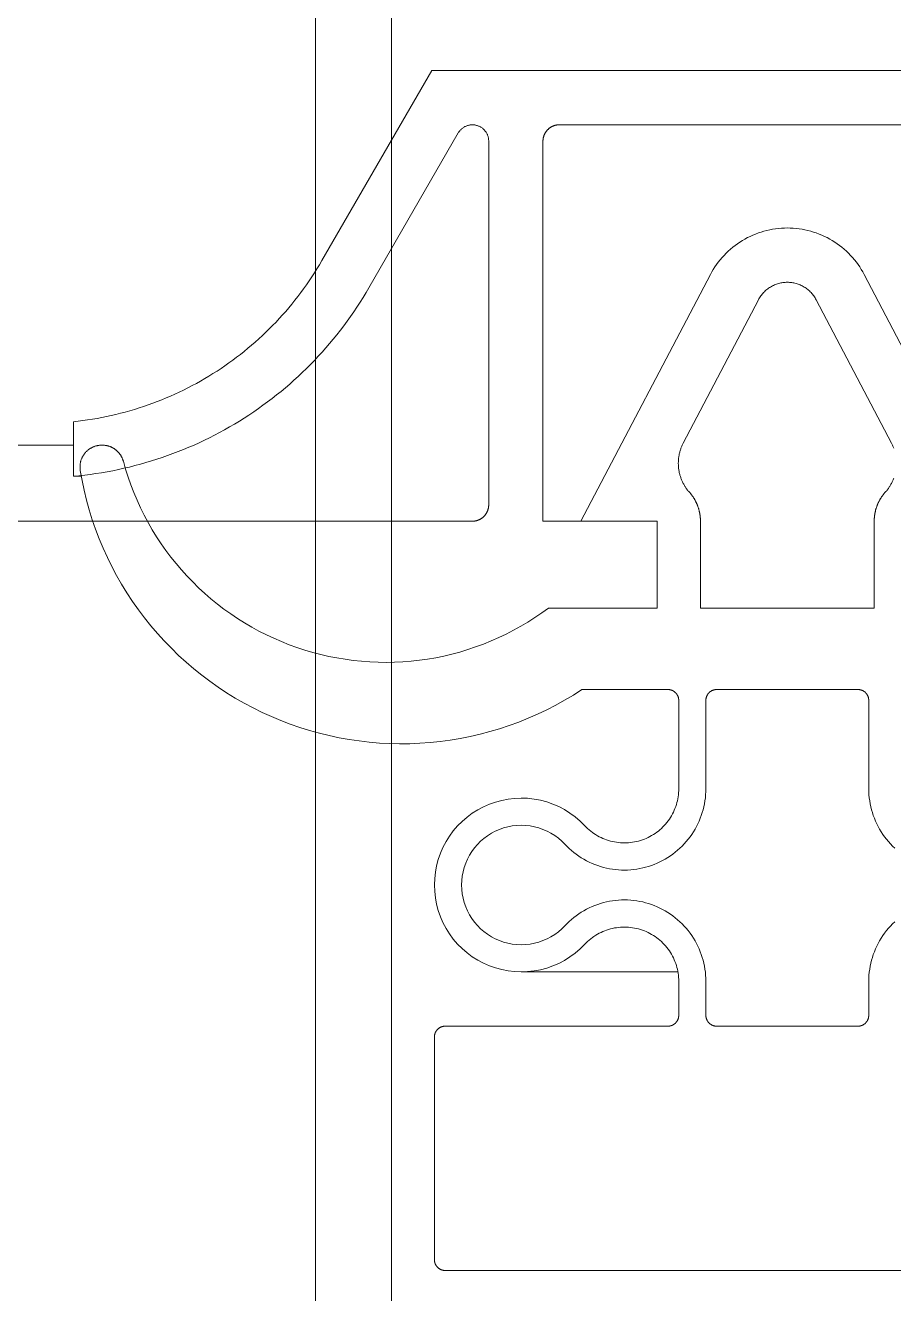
# Model space of a CAD drawing. Header units: millimetres. Extents: x -159872 to 386485, y -250577 to 158966.
# Drawn here: x 369006.88 to 369022.87, y 14293.99 to 14317.34 of the extents above; entities that cross this region are included whole.
import ezdxf

# ---------------------------------------------------------------- set-up
doc = ezdxf.new("R2010")
doc.units = ezdxf.units.MM
doc.layers.get('0').update_dxf_attribs({"lineweight": 25})
doc.layers.add('LDS-equipment-kitchen equipment', color=3, linetype='Continuous', lineweight=13)

# ---------------------------------------------------------------- blocks, each defined once
blk = doc.blocks.new('A$C73be1ed8')
at = {"transparency": 33554687}
for points in [[(629.9, 629.65, 0), (629.9, 659.088, 0)], [(628.5, 622.5, 0), (628.5, 658.6, 0)], [(630.332, 629.65, 0), (629.327, 629.65, 0)], [(629.327, 629.65, 0), (629.327, 629.503, 0)], [(629.9, 629.115, 0), (629.9, 629.127, 0)], [(628.5, 622.3, 0), (628.5, 628.05, 0)], [(672.8, 625.188, 0), (13.624, 625.188, 0)], [(636.8, 623.05, 0), (633.3, 625.072, 0)], [(632.8, 624.206, 0), (635.65, 622.56, 0)], [(14.112, 623.788, 0), (672.312, 623.788, 0)], [(619, 623, 0), (614.9, 623, 0)], [(636.8, 610.15, 0), (636.8, 623.05, 0)], [(614.7, 622.8, 0), (614.7, 610.2, 0)], [(619.2, 618.7, 0), (619.2, 622.8, 0)], [(635.5, 622, 0), (628.8, 622, 0)], [(620.2, 621.4, 0), (620.2, 618.515, 0)], [(626.9, 618.9, 0), (626.9, 620.9, 0)], [(628.5, 621, 0), (635.5, 621, 0)], [(628.5, 619.1, 0), (628.5, 621, 0)], [(635.8, 620.7, 0), (635.8, 612.5, 0)], [(625.4, 620.283, 0), (625.4, 618.7, 0)], [(633.043, 617.917, 0), (628.5, 620.3, 0)], [(628.5, 620.3, 0), (628.5, 618.9, 0)], [(628.5, 618.9, 0), (626.9, 618.9, 0)], [(620.025, 618.5, 0), (619.4, 618.5, 0)], [(625.2, 618.5, 0), (623.575, 618.5, 0)], [(632.579, 617.031, 0), (629.939, 618.416, 0)], [(628.5, 618.1, 0), (626.9, 618.1, 0)], [(626.9, 618.1, 0), (626.9, 614.9, 0)], [(620.025, 618, 0), (619.4, 618, 0)], [(625.2, 618, 0), (623.575, 618, 0)], [(619.2, 617.8, 0), (619.2, 615.2, 0)], [(625.4, 615.2, 0), (625.4, 617.8, 0)], [(629.939, 614.584, 0), (632.579, 615.969, 0)], [(628.5, 612.7, 0), (633.043, 615.083, 0)], [(619.4, 615, 0), (620.025, 615, 0)], [(623.575, 615, 0), (625.2, 615, 0)], [(626.9, 614.9, 0), (628.5, 614.9, 0)]]:
    blk.add_polyline3d(points, dxfattribs=at)
for points in [[(625.4, 620.283, 0), (625.299, 620.441, 0), (625.203, 620.601, 0), (625.112, 620.765, 0), (625.026, 620.931, 0), (624.946, 621.1, 0), (624.87, 621.271, 0), (624.801, 621.444, 0), (624.736, 621.62, 0), (624.677, 621.798, 0), (624.624, 621.977, 0), (624.576, 622.158, 0), (624.534, 622.34, 0), (624.497, 622.523, 0), (624.467, 622.708, 0), (624.442, 622.893, 0), (624.423, 623.079, 0), (624.409, 623.266, 0), (624.402, 623.453, 0), (624.4, 623.64, 0), (624.404, 623.827, 0), (624.414, 624.013, 0), (624.43, 624.2, 0), (624.452, 624.385, 0), (624.479, 624.571, 0), (624.512, 624.755, 0), (624.551, 624.938, 0), (624.596, 625.119, 0), (624.646, 625.299, 0), (624.701, 625.478, 0), (624.763, 625.655, 0), (624.83, 625.829, 0), (624.902, 626.002, 0), (624.979, 626.172, 0), (625.062, 626.34, 0), (625.15, 626.505, 0), (625.243, 626.667, 0), (625.341, 626.826, 0), (625.444, 626.982, 0), (625.552, 627.135, 0), (625.665, 627.285, 0), (625.782, 627.43, 0), (625.903, 627.572, 0), (626.029, 627.711, 0), (626.16, 627.845, 0), (626.294, 627.975, 0), (626.432, 628.101, 0), (626.575, 628.222, 0), (626.72, 628.339, 0), (626.87, 628.452, 0), (627.023, 628.559, 0), (627.179, 628.662, 0), (627.338, 628.76, 0), (627.501, 628.853, 0), (627.666, 628.941, 0), (627.834, 629.023, 0), (628.004, 629.101, 0), (628.177, 629.173, 0), (628.351, 629.239, 0), (628.528, 629.301, 0), (628.707, 629.356, 0), (628.887, 629.406, 0), (629.069, 629.45, 0), (629.252, 629.489, 0), (629.436, 629.522, 0)], [(632.8, 624.206, 0), (632.709, 624.259, 0), (632.62, 624.313, 0), (632.531, 624.369, 0), (632.443, 624.426, 0), (632.356, 624.485, 0), (632.27, 624.544, 0), (632.184, 624.605, 0), (632.1, 624.668, 0), (632.016, 624.731, 0), (631.934, 624.796, 0), (631.853, 624.862, 0), (631.772, 624.929, 0), (631.693, 624.998, 0), (631.614, 625.067, 0), (631.537, 625.138, 0), (631.461, 625.21, 0), (631.385, 625.283, 0), (631.311, 625.357, 0), (631.238, 625.433, 0), (631.166, 625.509, 0), (631.096, 625.586, 0), (631.026, 625.665, 0), (630.958, 625.744, 0), (630.891, 625.825, 0), (630.825, 625.907, 0), (630.76, 625.989, 0), (630.696, 626.072, 0), (630.634, 626.157, 0), (630.573, 626.242, 0), (630.514, 626.328, 0), (630.455, 626.416, 0), (630.398, 626.504, 0), (630.342, 626.592, 0), (630.288, 626.682, 0), (630.235, 626.773, 0), (630.183, 626.864, 0), (630.133, 626.956, 0), (630.084, 627.049, 0), (630.037, 627.142, 0), (629.99, 627.236, 0), (629.946, 627.331, 0), (629.902, 627.427, 0), (629.861, 627.523, 0), (629.82, 627.62, 0), (629.781, 627.717, 0), (629.744, 627.815, 0), (629.708, 627.913, 0), (629.673, 628.012, 0), (629.64, 628.112, 0), (629.609, 628.212, 0), (629.579, 628.312, 0), (629.55, 628.413, 0), (629.523, 628.515, 0), (629.498, 628.616, 0), (629.474, 628.718, 0), (629.451, 628.821, 0), (629.43, 628.924, 0), (629.411, 629.027, 0), (629.393, 629.13, 0), (629.377, 629.234, 0), (629.362, 629.337, 0), (629.349, 629.441, 0), (629.337, 629.546, 0), (629.327, 629.65, 0)], [(629.436, 629.522, 0), (629.446, 629.524, 0), (629.457, 629.525, 0), (629.468, 629.526, 0), (629.479, 629.527, 0), (629.49, 629.527, 0), (629.5, 629.527, 0), (629.511, 629.527, 0), (629.522, 629.527, 0), (629.533, 629.526, 0), (629.544, 629.525, 0), (629.554, 629.523, 0), (629.565, 629.522, 0), (629.576, 629.52, 0), (629.586, 629.518, 0), (629.597, 629.515, 0), (629.607, 629.513, 0), (629.618, 629.509, 0), (629.628, 629.506, 0), (629.638, 629.503, 0), (629.648, 629.499, 0), (629.658, 629.495, 0), (629.668, 629.49, 0), (629.678, 629.485, 0), (629.688, 629.48, 0), (629.697, 629.475, 0), (629.706, 629.47, 0), (629.716, 629.464, 0), (629.725, 629.458, 0), (629.734, 629.452, 0), (629.742, 629.446, 0), (629.751, 629.439, 0), (629.759, 629.432, 0), (629.767, 629.425, 0), (629.775, 629.417, 0), (629.783, 629.41, 0), (629.791, 629.402, 0), (629.798, 629.394, 0), (629.805, 629.386, 0), (629.812, 629.378, 0), (629.819, 629.369, 0), (629.825, 629.36, 0), (629.831, 629.352, 0), (629.837, 629.343, 0), (629.843, 629.333, 0), (629.848, 629.324, 0), (629.853, 629.314, 0), (629.858, 629.305, 0), (629.863, 629.295, 0), (629.867, 629.285, 0), (629.872, 629.275, 0), (629.875, 629.265, 0), (629.879, 629.255, 0), (629.882, 629.245, 0), (629.885, 629.234, 0), (629.888, 629.224, 0), (629.891, 629.213, 0), (629.893, 629.203, 0), (629.895, 629.192, 0), (629.896, 629.181, 0), (629.898, 629.17, 0), (629.899, 629.16, 0), (629.899, 629.149, 0), (629.9, 629.138, 0), (629.9, 629.127, 0)], [(633.3, 625.072, 0), (633.223, 625.117, 0), (633.148, 625.163, 0), (633.073, 625.21, 0), (632.998, 625.258, 0), (632.925, 625.307, 0), (632.852, 625.357, 0), (632.78, 625.409, 0), (632.709, 625.461, 0), (632.638, 625.515, 0), (632.569, 625.569, 0), (632.5, 625.625, 0), (632.432, 625.681, 0), (632.364, 625.739, 0), (632.298, 625.797, 0), (632.233, 625.857, 0), (632.168, 625.917, 0), (632.104, 625.979, 0), (632.041, 626.041, 0), (631.98, 626.104, 0), (631.919, 626.169, 0), (631.859, 626.234, 0), (631.8, 626.3, 0), (631.742, 626.366, 0), (631.684, 626.434, 0), (631.628, 626.503, 0), (631.573, 626.572, 0), (631.519, 626.642, 0), (631.466, 626.713, 0), (631.415, 626.785, 0), (631.364, 626.857, 0), (631.314, 626.93, 0), (631.265, 627.004, 0), (631.218, 627.079, 0), (631.171, 627.154, 0), (631.126, 627.23, 0), (631.082, 627.307, 0), (631.038, 627.384, 0), (630.997, 627.462, 0), (630.956, 627.54, 0), (630.916, 627.619, 0), (630.878, 627.699, 0), (630.84, 627.779, 0), (630.804, 627.86, 0), (630.769, 627.942, 0), (630.736, 628.023, 0), (630.703, 628.106, 0), (630.672, 628.188, 0), (630.642, 628.272, 0), (630.613, 628.355, 0), (630.585, 628.439, 0), (630.559, 628.524, 0), (630.534, 628.609, 0), (630.51, 628.694, 0), (630.487, 628.78, 0), (630.466, 628.865, 0), (630.446, 628.952, 0), (630.427, 629.038, 0), (630.41, 629.125, 0), (630.394, 629.212, 0), (630.379, 629.299, 0), (630.365, 629.387, 0), (630.353, 629.474, 0), (630.342, 629.562, 0), (630.332, 629.65, 0)], [(629.9, 629.115, 0), (629.9, 629.107, 0), (629.9, 629.099, 0), (629.899, 629.091, 0), (629.899, 629.083, 0), (629.898, 629.075, 0), (629.897, 629.066, 0), (629.896, 629.058, 0), (629.895, 629.05, 0), (629.893, 629.042, 0), (629.892, 629.034, 0), (629.89, 629.026, 0), (629.888, 629.018, 0), (629.886, 629.01, 0), (629.884, 629.002, 0), (629.881, 628.995, 0), (629.879, 628.987, 0), (629.876, 628.979, 0), (629.873, 628.971, 0), (629.87, 628.964, 0), (629.867, 628.956, 0), (629.864, 628.949, 0), (629.86, 628.941, 0), (629.857, 628.934, 0), (629.853, 628.927, 0), (629.849, 628.92, 0), (629.845, 628.913, 0), (629.841, 628.906, 0), (629.836, 628.899, 0), (629.832, 628.892, 0), (629.827, 628.885, 0), (629.822, 628.878, 0), (629.817, 628.872, 0), (629.812, 628.865, 0), (629.807, 628.859, 0), (629.802, 628.853, 0), (629.796, 628.847, 0), (629.791, 628.841, 0), (629.785, 628.835, 0), (629.779, 628.829, 0), (629.774, 628.823, 0), (629.767, 628.818, 0), (629.761, 628.813, 0), (629.755, 628.807, 0), (629.749, 628.802, 0), (629.742, 628.797, 0), (629.736, 628.792, 0), (629.729, 628.787, 0), (629.722, 628.783, 0), (629.715, 628.778, 0), (629.709, 628.774, 0), (629.702, 628.77, 0), (629.694, 628.766, 0), (629.687, 628.762, 0), (629.68, 628.758, 0), (629.673, 628.755, 0), (629.665, 628.751, 0), (629.658, 628.748, 0), (629.65, 628.745, 0), (629.643, 628.742, 0), (629.635, 628.739, 0), (629.627, 628.736, 0), (629.619, 628.734, 0), (629.612, 628.731, 0), (629.604, 628.729, 0)], [(626.9, 620.9, 0), (626.81, 621.023, 0), (626.725, 621.149, 0), (626.643, 621.278, 0), (626.565, 621.409, 0), (626.491, 621.542, 0), (626.421, 621.678, 0), (626.355, 621.816, 0), (626.294, 621.955, 0), (626.237, 622.097, 0), (626.184, 622.24, 0), (626.135, 622.384, 0), (626.091, 622.53, 0), (626.052, 622.678, 0), (626.017, 622.826, 0), (625.986, 622.975, 0), (625.96, 623.126, 0), (625.939, 623.277, 0), (625.922, 623.428, 0), (625.91, 623.58, 0), (625.903, 623.733, 0), (625.9, 623.885, 0), (625.902, 624.038, 0), (625.908, 624.19, 0), (625.92, 624.342, 0), (625.935, 624.494, 0), (625.956, 624.645, 0), (625.981, 624.795, 0), (626.01, 624.945, 0), (626.045, 625.093, 0), (626.083, 625.241, 0), (626.126, 625.387, 0), (626.174, 625.532, 0), (626.226, 625.675, 0), (626.282, 625.817, 0), (626.343, 625.957, 0), (626.408, 626.095, 0), (626.477, 626.231, 0), (626.55, 626.365, 0), (626.627, 626.496, 0), (626.708, 626.626, 0), (626.793, 626.752, 0), (626.882, 626.876, 0), (626.975, 626.997, 0), (627.071, 627.115, 0), (627.171, 627.231, 0), (627.274, 627.343, 0), (627.381, 627.452, 0), (627.491, 627.558, 0), (627.604, 627.66, 0), (627.72, 627.759, 0), (627.839, 627.854, 0), (627.961, 627.945, 0), (628.086, 628.033, 0), (628.213, 628.117, 0), (628.343, 628.197, 0), (628.475, 628.273, 0), (628.61, 628.345, 0), (628.747, 628.412, 0), (628.885, 628.476, 0), (629.026, 628.535, 0), (629.168, 628.59, 0), (629.312, 628.641, 0), (629.457, 628.687, 0), (629.604, 628.729, 0)], [(614.7, 622.8, 0), (614.7, 622.805, 0), (614.7, 622.81, 0), (614.701, 622.815, 0), (614.701, 622.82, 0), (614.702, 622.824, 0), (614.702, 622.829, 0), (614.703, 622.834, 0), (614.704, 622.839, 0), (614.705, 622.844, 0), (614.706, 622.849, 0), (614.707, 622.853, 0), (614.709, 622.858, 0), (614.71, 622.863, 0), (614.712, 622.867, 0), (614.713, 622.872, 0), (614.715, 622.877, 0), (614.717, 622.881, 0), (614.719, 622.886, 0), (614.721, 622.89, 0), (614.724, 622.894, 0), (614.726, 622.899, 0), (614.728, 622.903, 0), (614.731, 622.907, 0), (614.734, 622.911, 0), (614.736, 622.915, 0), (614.739, 622.919, 0), (614.742, 622.923, 0), (614.745, 622.927, 0), (614.749, 622.931, 0), (614.752, 622.934, 0), (614.755, 622.938, 0), (614.759, 622.941, 0), (614.762, 622.945, 0), (614.766, 622.948, 0), (614.769, 622.951, 0), (614.773, 622.955, 0), (614.777, 622.958, 0), (614.781, 622.961, 0), (614.785, 622.964, 0), (614.789, 622.966, 0), (614.793, 622.969, 0), (614.797, 622.972, 0), (614.801, 622.974, 0), (614.806, 622.976, 0), (614.81, 622.979, 0), (614.814, 622.981, 0), (614.819, 622.983, 0), (614.823, 622.985, 0), (614.828, 622.987, 0), (614.833, 622.988, 0), (614.837, 622.99, 0), (614.842, 622.991, 0), (614.847, 622.993, 0), (614.851, 622.994, 0), (614.856, 622.995, 0), (614.861, 622.996, 0), (614.866, 622.997, 0), (614.871, 622.998, 0), (614.876, 622.998, 0), (614.88, 622.999, 0), (614.885, 622.999, 0), (614.89, 623, 0), (614.895, 623, 0), (614.9, 623, 0)], [(619, 623, 0), (619.005, 623, 0), (619.01, 623, 0), (619.015, 622.999, 0), (619.02, 622.999, 0), (619.024, 622.998, 0), (619.029, 622.998, 0), (619.034, 622.997, 0), (619.039, 622.996, 0), (619.044, 622.995, 0), (619.049, 622.994, 0), (619.053, 622.993, 0), (619.058, 622.991, 0), (619.063, 622.99, 0), (619.067, 622.988, 0), (619.072, 622.987, 0), (619.077, 622.985, 0), (619.081, 622.983, 0), (619.086, 622.981, 0), (619.09, 622.979, 0), (619.094, 622.976, 0), (619.099, 622.974, 0), (619.103, 622.972, 0), (619.107, 622.969, 0), (619.111, 622.966, 0), (619.115, 622.964, 0), (619.119, 622.961, 0), (619.123, 622.958, 0), (619.127, 622.955, 0), (619.131, 622.951, 0), (619.134, 622.948, 0), (619.138, 622.945, 0), (619.141, 622.941, 0), (619.145, 622.938, 0), (619.148, 622.934, 0), (619.151, 622.931, 0), (619.155, 622.927, 0), (619.158, 622.923, 0), (619.161, 622.919, 0), (619.164, 622.915, 0), (619.166, 622.911, 0), (619.169, 622.907, 0), (619.172, 622.903, 0), (619.174, 622.899, 0), (619.176, 622.894, 0), (619.179, 622.89, 0), (619.181, 622.886, 0), (619.183, 622.881, 0), (619.185, 622.877, 0), (619.187, 622.872, 0), (619.188, 622.867, 0), (619.19, 622.863, 0), (619.191, 622.858, 0), (619.193, 622.853, 0), (619.194, 622.849, 0), (619.195, 622.844, 0), (619.196, 622.839, 0), (619.197, 622.834, 0), (619.198, 622.829, 0), (619.198, 622.824, 0), (619.199, 622.82, 0), (619.199, 622.815, 0), (619.2, 622.81, 0), (619.2, 622.805, 0), (619.2, 622.8, 0)], [(620.708, 620.231, 0), (620.623, 620.316, 0), (620.546, 620.406, 0), (620.475, 620.503, 0), (620.412, 620.604, 0), (620.356, 620.71, 0), (620.309, 620.819, 0), (620.27, 620.932, 0), (620.239, 621.048, 0), (620.217, 621.165, 0), (620.204, 621.284, 0), (620.2, 621.403, 0), (620.205, 621.523, 0), (620.218, 621.642, 0), (620.241, 621.759, 0), (620.272, 621.874, 0), (620.311, 621.987, 0), (620.359, 622.096, 0), (620.415, 622.202, 0), (620.479, 622.303, 0), (620.55, 622.399, 0), (620.628, 622.49, 0), (620.713, 622.574, 0), (620.803, 622.652, 0), (620.9, 622.723, 0), (621.001, 622.786, 0), (621.107, 622.842, 0), (621.216, 622.89, 0), (621.329, 622.929, 0), (621.444, 622.96, 0), (621.562, 622.982, 0), (621.68, 622.995, 0), (621.8, 623, 0), (621.919, 622.995, 0), (622.038, 622.982, 0), (622.155, 622.96, 0), (622.271, 622.929, 0), (622.384, 622.89, 0), (622.493, 622.842, 0), (622.599, 622.786, 0), (622.7, 622.723, 0), (622.796, 622.652, 0), (622.887, 622.574, 0), (622.971, 622.49, 0), (623.05, 622.399, 0), (623.121, 622.303, 0), (623.184, 622.202, 0), (623.24, 622.097, 0), (623.288, 621.987, 0), (623.328, 621.874, 0), (623.359, 621.759, 0), (623.382, 621.642, 0), (623.395, 621.523, 0), (623.4, 621.404, 0), (623.396, 621.284, 0), (623.383, 621.165, 0), (623.361, 621.048, 0), (623.33, 620.932, 0), (623.291, 620.82, 0), (623.243, 620.71, 0), (623.188, 620.604, 0), (623.125, 620.503, 0), (623.054, 620.406, 0), (622.976, 620.316, 0), (622.892, 620.231, 0)], [(621.049, 620.596, 0), (620.991, 620.654, 0), (620.938, 620.717, 0), (620.889, 620.783, 0), (620.846, 620.853, 0), (620.807, 620.925, 0), (620.775, 621.001, 0), (620.748, 621.078, 0), (620.727, 621.158, 0), (620.712, 621.239, 0), (620.703, 621.32, 0), (620.7, 621.402, 0), (620.703, 621.484, 0), (620.713, 621.566, 0), (620.728, 621.647, 0), (620.749, 621.726, 0), (620.777, 621.803, 0), (620.81, 621.879, 0), (620.848, 621.951, 0), (620.892, 622.021, 0), (620.941, 622.087, 0), (620.994, 622.149, 0), (621.053, 622.207, 0), (621.115, 622.261, 0), (621.181, 622.309, 0), (621.251, 622.353, 0), (621.323, 622.391, 0), (621.399, 622.424, 0), (621.476, 622.451, 0), (621.555, 622.472, 0), (621.636, 622.488, 0), (621.718, 622.497, 0), (621.8, 622.5, 0), (621.882, 622.497, 0), (621.964, 622.488, 0), (622.044, 622.472, 0), (622.124, 622.451, 0), (622.201, 622.424, 0), (622.276, 622.391, 0), (622.349, 622.353, 0), (622.419, 622.309, 0), (622.485, 622.261, 0), (622.547, 622.207, 0), (622.605, 622.149, 0), (622.659, 622.087, 0), (622.708, 622.021, 0), (622.752, 621.951, 0), (622.79, 621.879, 0), (622.823, 621.804, 0), (622.85, 621.726, 0), (622.872, 621.647, 0), (622.887, 621.566, 0), (622.897, 621.485, 0), (622.9, 621.402, 0), (622.897, 621.32, 0), (622.888, 621.239, 0), (622.873, 621.158, 0), (622.852, 621.079, 0), (622.825, 621.001, 0), (622.792, 620.926, 0), (622.754, 620.853, 0), (622.711, 620.783, 0), (622.662, 620.717, 0), (622.609, 620.654, 0), (622.551, 620.596, 0)], [(635.65, 622.56, 0), (635.661, 622.553, 0), (635.671, 622.547, 0), (635.681, 622.539, 0), (635.69, 622.532, 0), (635.7, 622.524, 0), (635.709, 622.516, 0), (635.717, 622.507, 0), (635.726, 622.498, 0), (635.733, 622.488, 0), (635.741, 622.479, 0), (635.748, 622.469, 0), (635.755, 622.458, 0), (635.761, 622.448, 0), (635.767, 622.437, 0), (635.772, 622.426, 0), (635.777, 622.415, 0), (635.782, 622.403, 0), (635.786, 622.392, 0), (635.789, 622.38, 0), (635.792, 622.368, 0), (635.795, 622.356, 0), (635.797, 622.344, 0), (635.798, 622.332, 0), (635.799, 622.32, 0), (635.8, 622.307, 0), (635.8, 622.295, 0), (635.8, 622.283, 0), (635.799, 622.271, 0), (635.797, 622.258, 0), (635.795, 622.246, 0), (635.793, 622.234, 0), (635.79, 622.222, 0), (635.786, 622.211, 0), (635.782, 622.199, 0), (635.778, 622.187, 0), (635.773, 622.176, 0), (635.768, 622.165, 0), (635.762, 622.154, 0), (635.756, 622.144, 0), (635.749, 622.133, 0), (635.742, 622.123, 0), (635.735, 622.113, 0), (635.727, 622.104, 0), (635.719, 622.095, 0), (635.71, 622.086, 0), (635.701, 622.078, 0), (635.692, 622.07, 0), (635.683, 622.062, 0), (635.673, 622.055, 0), (635.663, 622.048, 0), (635.652, 622.041, 0), (635.641, 622.035, 0), (635.63, 622.03, 0), (635.619, 622.025, 0), (635.608, 622.02, 0), (635.596, 622.016, 0), (635.585, 622.012, 0), (635.573, 622.009, 0), (635.561, 622.006, 0), (635.549, 622.004, 0), (635.537, 622.002, 0), (635.525, 622.001, 0), (635.512, 622, 0), (635.5, 622, 0)], [(628.8, 622, 0), (628.793, 622, 0), (628.785, 622, 0), (628.778, 622.001, 0), (628.771, 622.001, 0), (628.763, 622.002, 0), (628.756, 622.003, 0), (628.749, 622.004, 0), (628.741, 622.006, 0), (628.734, 622.007, 0), (628.727, 622.009, 0), (628.72, 622.011, 0), (628.713, 622.013, 0), (628.706, 622.015, 0), (628.699, 622.018, 0), (628.692, 622.02, 0), (628.685, 622.023, 0), (628.678, 622.026, 0), (628.672, 622.029, 0), (628.665, 622.032, 0), (628.659, 622.035, 0), (628.652, 622.039, 0), (628.646, 622.043, 0), (628.64, 622.047, 0), (628.633, 622.051, 0), (628.627, 622.055, 0), (628.621, 622.059, 0), (628.615, 622.063, 0), (628.61, 622.068, 0), (628.604, 622.073, 0), (628.599, 622.078, 0), (628.593, 622.083, 0), (628.588, 622.088, 0), (628.583, 622.093, 0), (628.578, 622.099, 0), (628.573, 622.104, 0), (628.568, 622.11, 0), (628.563, 622.115, 0), (628.559, 622.121, 0), (628.555, 622.127, 0), (628.551, 622.133, 0), (628.547, 622.14, 0), (628.543, 622.146, 0), (628.539, 622.152, 0), (628.535, 622.159, 0), (628.532, 622.165, 0), (628.529, 622.172, 0), (628.526, 622.178, 0), (628.523, 622.185, 0), (628.52, 622.192, 0), (628.518, 622.199, 0), (628.515, 622.206, 0), (628.513, 622.213, 0), (628.511, 622.22, 0), (628.509, 622.227, 0), (628.507, 622.234, 0), (628.506, 622.241, 0), (628.504, 622.249, 0), (628.503, 622.256, 0), (628.502, 622.263, 0), (628.501, 622.271, 0), (628.501, 622.278, 0), (628.5, 622.285, 0), (628.5, 622.293, 0), (628.5, 622.3, 0)], [(635.5, 621, 0), (635.507, 621, 0), (635.515, 621, 0), (635.522, 620.999, 0), (635.529, 620.999, 0), (635.537, 620.998, 0), (635.544, 620.997, 0), (635.551, 620.996, 0), (635.559, 620.994, 0), (635.566, 620.993, 0), (635.573, 620.991, 0), (635.58, 620.989, 0), (635.587, 620.987, 0), (635.594, 620.985, 0), (635.601, 620.982, 0), (635.608, 620.98, 0), (635.615, 620.977, 0), (635.622, 620.974, 0), (635.628, 620.971, 0), (635.635, 620.968, 0), (635.641, 620.965, 0), (635.648, 620.961, 0), (635.654, 620.957, 0), (635.66, 620.953, 0), (635.667, 620.949, 0), (635.673, 620.945, 0), (635.679, 620.941, 0), (635.685, 620.937, 0), (635.69, 620.932, 0), (635.696, 620.927, 0), (635.701, 620.922, 0), (635.707, 620.917, 0), (635.712, 620.912, 0), (635.717, 620.907, 0), (635.722, 620.901, 0), (635.727, 620.896, 0), (635.732, 620.89, 0), (635.737, 620.885, 0), (635.741, 620.879, 0), (635.745, 620.873, 0), (635.749, 620.867, 0), (635.753, 620.86, 0), (635.757, 620.854, 0), (635.761, 620.848, 0), (635.765, 620.841, 0), (635.768, 620.835, 0), (635.771, 620.828, 0), (635.774, 620.822, 0), (635.777, 620.815, 0), (635.78, 620.808, 0), (635.782, 620.801, 0), (635.785, 620.794, 0), (635.787, 620.787, 0), (635.789, 620.78, 0), (635.791, 620.773, 0), (635.793, 620.766, 0), (635.794, 620.759, 0), (635.796, 620.751, 0), (635.797, 620.744, 0), (635.798, 620.737, 0), (635.799, 620.729, 0), (635.799, 620.722, 0), (635.8, 620.715, 0), (635.8, 620.707, 0), (635.8, 620.7, 0)], [(621.049, 620.596, 0), (621.089, 620.557, 0), (621.128, 620.517, 0), (621.165, 620.475, 0), (621.201, 620.431, 0), (621.235, 620.387, 0), (621.267, 620.341, 0), (621.297, 620.294, 0), (621.326, 620.246, 0), (621.353, 620.197, 0), (621.378, 620.147, 0), (621.402, 620.096, 0), (621.423, 620.044, 0), (621.442, 619.992, 0), (621.46, 619.938, 0), (621.475, 619.884, 0), (621.488, 619.83, 0), (621.5, 619.775, 0), (621.509, 619.72, 0), (621.516, 619.664, 0), (621.521, 619.609, 0), (621.524, 619.553, 0), (621.525, 619.497, 0), (621.524, 619.441, 0), (621.521, 619.385, 0), (621.515, 619.329, 0), (621.508, 619.273, 0), (621.498, 619.218, 0), (621.487, 619.163, 0), (621.473, 619.109, 0), (621.458, 619.055, 0), (621.44, 619.002, 0), (621.42, 618.95, 0), (621.399, 618.898, 0), (621.375, 618.847, 0), (621.35, 618.797, 0), (621.323, 618.748, 0), (621.294, 618.7, 0), (621.263, 618.653, 0), (621.231, 618.608, 0), (621.197, 618.563, 0), (621.161, 618.52, 0), (621.123, 618.478, 0), (621.084, 618.438, 0), (621.044, 618.399, 0), (621.002, 618.362, 0), (620.959, 618.326, 0), (620.915, 618.292, 0), (620.869, 618.26, 0), (620.822, 618.229, 0), (620.774, 618.2, 0), (620.725, 618.173, 0), (620.675, 618.148, 0), (620.624, 618.125, 0), (620.572, 618.103, 0), (620.52, 618.084, 0), (620.467, 618.066, 0), (620.413, 618.051, 0), (620.358, 618.038, 0), (620.303, 618.026, 0), (620.248, 618.017, 0), (620.193, 618.009, 0), (620.137, 618.004, 0), (620.081, 618.001, 0), (620.025, 618, 0)], [(623.575, 618, 0), (623.519, 618.001, 0), (623.463, 618.004, 0), (623.407, 618.009, 0), (623.352, 618.017, 0), (623.296, 618.026, 0), (623.242, 618.037, 0), (623.187, 618.051, 0), (623.133, 618.066, 0), (623.08, 618.084, 0), (623.028, 618.103, 0), (622.976, 618.125, 0), (622.925, 618.148, 0), (622.875, 618.173, 0), (622.826, 618.2, 0), (622.778, 618.229, 0), (622.731, 618.26, 0), (622.685, 618.292, 0), (622.641, 618.326, 0), (622.598, 618.362, 0), (622.556, 618.399, 0), (622.515, 618.438, 0), (622.476, 618.478, 0), (622.439, 618.52, 0), (622.403, 618.563, 0), (622.369, 618.608, 0), (622.337, 618.653, 0), (622.306, 618.7, 0), (622.277, 618.748, 0), (622.25, 618.797, 0), (622.224, 618.847, 0), (622.201, 618.898, 0), (622.179, 618.95, 0), (622.16, 619.002, 0), (622.142, 619.055, 0), (622.127, 619.109, 0), (622.113, 619.163, 0), (622.102, 619.218, 0), (622.092, 619.273, 0), (622.085, 619.329, 0), (622.079, 619.385, 0), (622.076, 619.441, 0), (622.075, 619.497, 0), (622.076, 619.553, 0), (622.079, 619.609, 0), (622.084, 619.664, 0), (622.091, 619.72, 0), (622.1, 619.775, 0), (622.112, 619.83, 0), (622.125, 619.885, 0), (622.14, 619.938, 0), (622.158, 619.992, 0), (622.177, 620.044, 0), (622.198, 620.096, 0), (622.222, 620.147, 0), (622.247, 620.197, 0), (622.274, 620.246, 0), (622.302, 620.294, 0), (622.333, 620.341, 0), (622.365, 620.387, 0), (622.399, 620.432, 0), (622.435, 620.475, 0), (622.472, 620.517, 0), (622.511, 620.557, 0), (622.551, 620.596, 0)], [(620.708, 620.231, 0), (620.734, 620.205, 0), (620.76, 620.178, 0), (620.785, 620.15, 0), (620.809, 620.121, 0), (620.831, 620.091, 0), (620.853, 620.061, 0), (620.873, 620.029, 0), (620.893, 619.997, 0), (620.91, 619.965, 0), (620.927, 619.931, 0), (620.943, 619.897, 0), (620.957, 619.863, 0), (620.97, 619.828, 0), (620.981, 619.792, 0), (620.992, 619.756, 0), (621, 619.72, 0), (621.008, 619.683, 0), (621.014, 619.647, 0), (621.019, 619.61, 0), (621.022, 619.572, 0), (621.024, 619.535, 0), (621.025, 619.498, 0), (621.024, 619.46, 0), (621.022, 619.423, 0), (621.018, 619.386, 0), (621.014, 619.349, 0), (621.007, 619.312, 0), (621, 619.276, 0), (620.99, 619.239, 0), (620.98, 619.204, 0), (620.968, 619.168, 0), (620.955, 619.133, 0), (620.941, 619.099, 0), (620.925, 619.065, 0), (620.908, 619.031, 0), (620.89, 618.999, 0), (620.871, 618.967, 0), (620.85, 618.936, 0), (620.829, 618.905, 0), (620.806, 618.876, 0), (620.782, 618.847, 0), (620.757, 618.819, 0), (620.731, 618.792, 0), (620.704, 618.766, 0), (620.677, 618.741, 0), (620.648, 618.718, 0), (620.618, 618.695, 0), (620.588, 618.673, 0), (620.556, 618.653, 0), (620.524, 618.634, 0), (620.492, 618.616, 0), (620.458, 618.599, 0), (620.424, 618.583, 0), (620.39, 618.569, 0), (620.355, 618.556, 0), (620.319, 618.544, 0), (620.283, 618.534, 0), (620.247, 618.525, 0), (620.211, 618.517, 0), (620.174, 618.511, 0), (620.137, 618.506, 0), (620.1, 618.503, 0), (620.062, 618.501, 0), (620.025, 618.5, 0)], [(623.575, 618.5, 0), (623.538, 618.501, 0), (623.5, 618.503, 0), (623.463, 618.506, 0), (623.426, 618.511, 0), (623.389, 618.517, 0), (623.353, 618.525, 0), (623.317, 618.534, 0), (623.281, 618.544, 0), (623.245, 618.556, 0), (623.21, 618.569, 0), (623.176, 618.583, 0), (623.142, 618.599, 0), (623.108, 618.616, 0), (623.076, 618.634, 0), (623.044, 618.653, 0), (623.012, 618.673, 0), (622.982, 618.695, 0), (622.952, 618.718, 0), (622.923, 618.741, 0), (622.895, 618.766, 0), (622.869, 618.792, 0), (622.843, 618.819, 0), (622.818, 618.847, 0), (622.794, 618.875, 0), (622.771, 618.905, 0), (622.749, 618.935, 0), (622.729, 618.967, 0), (622.71, 618.999, 0), (622.691, 619.031, 0), (622.675, 619.065, 0), (622.659, 619.099, 0), (622.645, 619.133, 0), (622.632, 619.168, 0), (622.62, 619.204, 0), (622.609, 619.239, 0), (622.6, 619.276, 0), (622.593, 619.312, 0), (622.586, 619.349, 0), (622.581, 619.386, 0), (622.578, 619.423, 0), (622.576, 619.46, 0), (622.575, 619.498, 0), (622.575, 619.535, 0), (622.577, 619.572, 0), (622.581, 619.61, 0), (622.586, 619.647, 0), (622.592, 619.684, 0), (622.599, 619.72, 0), (622.608, 619.756, 0), (622.618, 619.792, 0), (622.63, 619.828, 0), (622.643, 619.863, 0), (622.657, 619.897, 0), (622.673, 619.931, 0), (622.689, 619.965, 0), (622.707, 619.998, 0), (622.727, 620.03, 0), (622.747, 620.061, 0), (622.768, 620.091, 0), (622.791, 620.121, 0), (622.815, 620.15, 0), (622.84, 620.178, 0), (622.865, 620.205, 0), (622.892, 620.231, 0)], [(619.4, 618.5, 0), (619.395, 618.5, 0), (619.39, 618.5, 0), (619.385, 618.501, 0), (619.38, 618.501, 0), (619.376, 618.502, 0), (619.371, 618.502, 0), (619.366, 618.503, 0), (619.361, 618.504, 0), (619.356, 618.505, 0), (619.351, 618.506, 0), (619.347, 618.507, 0), (619.342, 618.509, 0), (619.337, 618.51, 0), (619.333, 618.512, 0), (619.328, 618.513, 0), (619.323, 618.515, 0), (619.319, 618.517, 0), (619.314, 618.519, 0), (619.31, 618.521, 0), (619.306, 618.524, 0), (619.301, 618.526, 0), (619.297, 618.528, 0), (619.293, 618.531, 0), (619.289, 618.534, 0), (619.285, 618.536, 0), (619.281, 618.539, 0), (619.277, 618.542, 0), (619.273, 618.545, 0), (619.269, 618.549, 0), (619.266, 618.552, 0), (619.262, 618.555, 0), (619.259, 618.559, 0), (619.255, 618.562, 0), (619.252, 618.566, 0), (619.249, 618.569, 0), (619.245, 618.573, 0), (619.242, 618.577, 0), (619.239, 618.581, 0), (619.236, 618.585, 0), (619.234, 618.589, 0), (619.231, 618.593, 0), (619.228, 618.597, 0), (619.226, 618.601, 0), (619.224, 618.606, 0), (619.221, 618.61, 0), (619.219, 618.614, 0), (619.217, 618.619, 0), (619.215, 618.623, 0), (619.213, 618.628, 0), (619.212, 618.633, 0), (619.21, 618.637, 0), (619.209, 618.642, 0), (619.207, 618.647, 0), (619.206, 618.651, 0), (619.205, 618.656, 0), (619.204, 618.661, 0), (619.203, 618.666, 0), (619.202, 618.671, 0), (619.202, 618.676, 0), (619.201, 618.68, 0), (619.201, 618.685, 0), (619.2, 618.69, 0), (619.2, 618.695, 0), (619.2, 618.7, 0)], [(625.4, 618.7, 0), (625.4, 618.695, 0), (625.4, 618.69, 0), (625.399, 618.685, 0), (625.399, 618.68, 0), (625.398, 618.676, 0), (625.398, 618.671, 0), (625.397, 618.666, 0), (625.396, 618.661, 0), (625.395, 618.656, 0), (625.394, 618.651, 0), (625.393, 618.647, 0), (625.391, 618.642, 0), (625.39, 618.637, 0), (625.388, 618.633, 0), (625.387, 618.628, 0), (625.385, 618.623, 0), (625.383, 618.619, 0), (625.381, 618.614, 0), (625.379, 618.61, 0), (625.376, 618.606, 0), (625.374, 618.601, 0), (625.372, 618.597, 0), (625.369, 618.593, 0), (625.366, 618.589, 0), (625.364, 618.585, 0), (625.361, 618.581, 0), (625.358, 618.577, 0), (625.355, 618.573, 0), (625.351, 618.569, 0), (625.348, 618.566, 0), (625.345, 618.562, 0), (625.341, 618.559, 0), (625.338, 618.555, 0), (625.334, 618.552, 0), (625.331, 618.549, 0), (625.327, 618.545, 0), (625.323, 618.542, 0), (625.319, 618.539, 0), (625.315, 618.536, 0), (625.311, 618.534, 0), (625.307, 618.531, 0), (625.303, 618.528, 0), (625.299, 618.526, 0), (625.294, 618.524, 0), (625.29, 618.521, 0), (625.286, 618.519, 0), (625.281, 618.517, 0), (625.277, 618.515, 0), (625.272, 618.513, 0), (625.267, 618.512, 0), (625.263, 618.51, 0), (625.258, 618.509, 0), (625.253, 618.507, 0), (625.249, 618.506, 0), (625.244, 618.505, 0), (625.239, 618.504, 0), (625.234, 618.503, 0), (625.229, 618.502, 0), (625.224, 618.502, 0), (625.22, 618.501, 0), (625.215, 618.501, 0), (625.21, 618.5, 0), (625.205, 618.5, 0), (625.2, 618.5, 0)], [(629.033, 618.304, 0), (629.027, 618.298, 0), (629.02, 618.292, 0), (629.013, 618.286, 0), (629.006, 618.28, 0), (628.999, 618.274, 0), (628.991, 618.269, 0), (628.984, 618.263, 0), (628.977, 618.258, 0), (628.97, 618.252, 0), (628.962, 618.247, 0), (628.955, 618.242, 0), (628.947, 618.237, 0), (628.94, 618.232, 0), (628.932, 618.227, 0), (628.924, 618.222, 0), (628.916, 618.217, 0), (628.909, 618.212, 0), (628.901, 618.208, 0), (628.893, 618.203, 0), (628.885, 618.199, 0), (628.877, 618.194, 0), (628.869, 618.19, 0), (628.861, 618.186, 0), (628.852, 618.182, 0), (628.844, 618.178, 0), (628.836, 618.174, 0), (628.828, 618.17, 0), (628.819, 618.167, 0), (628.811, 618.163, 0), (628.803, 618.159, 0), (628.794, 618.156, 0), (628.786, 618.153, 0), (628.777, 618.149, 0), (628.768, 618.146, 0), (628.76, 618.143, 0), (628.751, 618.14, 0), (628.742, 618.138, 0), (628.734, 618.135, 0), (628.725, 618.132, 0), (628.716, 618.13, 0), (628.707, 618.127, 0), (628.699, 618.125, 0), (628.69, 618.123, 0), (628.681, 618.121, 0), (628.672, 618.119, 0), (628.663, 618.117, 0), (628.654, 618.115, 0), (628.645, 618.113, 0), (628.636, 618.112, 0), (628.627, 618.11, 0), (628.618, 618.109, 0), (628.609, 618.107, 0), (628.6, 618.106, 0), (628.591, 618.105, 0), (628.582, 618.104, 0), (628.573, 618.103, 0), (628.564, 618.103, 0), (628.555, 618.102, 0), (628.546, 618.101, 0), (628.536, 618.101, 0), (628.527, 618.1, 0), (628.518, 618.1, 0), (628.509, 618.1, 0), (628.5, 618.1, 0)], [(629.033, 618.304, 0), (629.045, 618.314, 0), (629.056, 618.324, 0), (629.068, 618.333, 0), (629.08, 618.343, 0), (629.092, 618.352, 0), (629.105, 618.361, 0), (629.117, 618.369, 0), (629.13, 618.378, 0), (629.142, 618.386, 0), (629.155, 618.394, 0), (629.168, 618.401, 0), (629.182, 618.409, 0), (629.195, 618.416, 0), (629.209, 618.423, 0), (629.222, 618.43, 0), (629.236, 618.436, 0), (629.25, 618.442, 0), (629.264, 618.448, 0), (629.278, 618.454, 0), (629.292, 618.459, 0), (629.306, 618.464, 0), (629.321, 618.469, 0), (629.335, 618.473, 0), (629.35, 618.478, 0), (629.364, 618.482, 0), (629.379, 618.485, 0), (629.394, 618.489, 0), (629.409, 618.492, 0), (629.424, 618.495, 0), (629.438, 618.497, 0), (629.453, 618.5, 0), (629.468, 618.502, 0), (629.484, 618.503, 0), (629.499, 618.505, 0), (629.514, 618.506, 0), (629.529, 618.507, 0), (629.544, 618.507, 0), (629.559, 618.508, 0), (629.574, 618.508, 0), (629.59, 618.507, 0), (629.605, 618.507, 0), (629.62, 618.506, 0), (629.635, 618.505, 0), (629.65, 618.503, 0), (629.665, 618.502, 0), (629.68, 618.5, 0), (629.695, 618.497, 0), (629.71, 618.495, 0), (629.725, 618.492, 0), (629.74, 618.489, 0), (629.755, 618.485, 0), (629.769, 618.482, 0), (629.784, 618.478, 0), (629.798, 618.474, 0), (629.813, 618.469, 0), (629.827, 618.464, 0), (629.842, 618.459, 0), (629.856, 618.454, 0), (629.87, 618.448, 0), (629.884, 618.442, 0), (629.898, 618.436, 0), (629.911, 618.43, 0), (629.925, 618.423, 0), (629.939, 618.416, 0)], [(619.2, 617.8, 0), (619.2, 617.805, 0), (619.2, 617.81, 0), (619.201, 617.815, 0), (619.201, 617.82, 0), (619.202, 617.824, 0), (619.202, 617.829, 0), (619.203, 617.834, 0), (619.204, 617.839, 0), (619.205, 617.844, 0), (619.206, 617.849, 0), (619.207, 617.853, 0), (619.209, 617.858, 0), (619.21, 617.863, 0), (619.212, 617.867, 0), (619.213, 617.872, 0), (619.215, 617.877, 0), (619.217, 617.881, 0), (619.219, 617.886, 0), (619.221, 617.89, 0), (619.224, 617.894, 0), (619.226, 617.899, 0), (619.228, 617.903, 0), (619.231, 617.907, 0), (619.234, 617.911, 0), (619.236, 617.915, 0), (619.239, 617.919, 0), (619.242, 617.923, 0), (619.245, 617.927, 0), (619.249, 617.931, 0), (619.252, 617.934, 0), (619.255, 617.938, 0), (619.259, 617.941, 0), (619.262, 617.945, 0), (619.266, 617.948, 0), (619.269, 617.951, 0), (619.273, 617.955, 0), (619.277, 617.958, 0), (619.281, 617.961, 0), (619.285, 617.964, 0), (619.289, 617.966, 0), (619.293, 617.969, 0), (619.297, 617.972, 0), (619.301, 617.974, 0), (619.306, 617.976, 0), (619.31, 617.979, 0), (619.314, 617.981, 0), (619.319, 617.983, 0), (619.323, 617.985, 0), (619.328, 617.987, 0), (619.333, 617.988, 0), (619.337, 617.99, 0), (619.342, 617.991, 0), (619.347, 617.993, 0), (619.351, 617.994, 0), (619.356, 617.995, 0), (619.361, 617.996, 0), (619.366, 617.997, 0), (619.371, 617.998, 0), (619.376, 617.998, 0), (619.38, 617.999, 0), (619.385, 617.999, 0), (619.39, 618, 0), (619.395, 618, 0), (619.4, 618, 0)], [(625.2, 618, 0), (625.205, 618, 0), (625.21, 618, 0), (625.215, 617.999, 0), (625.22, 617.999, 0), (625.224, 617.998, 0), (625.229, 617.998, 0), (625.234, 617.997, 0), (625.239, 617.996, 0), (625.244, 617.995, 0), (625.249, 617.994, 0), (625.253, 617.993, 0), (625.258, 617.991, 0), (625.263, 617.99, 0), (625.267, 617.988, 0), (625.272, 617.987, 0), (625.277, 617.985, 0), (625.281, 617.983, 0), (625.286, 617.981, 0), (625.29, 617.979, 0), (625.294, 617.976, 0), (625.299, 617.974, 0), (625.303, 617.972, 0), (625.307, 617.969, 0), (625.311, 617.966, 0), (625.315, 617.964, 0), (625.319, 617.961, 0), (625.323, 617.958, 0), (625.327, 617.955, 0), (625.331, 617.951, 0), (625.334, 617.948, 0), (625.338, 617.945, 0), (625.341, 617.941, 0), (625.345, 617.938, 0), (625.348, 617.934, 0), (625.351, 617.931, 0), (625.355, 617.927, 0), (625.358, 617.923, 0), (625.361, 617.919, 0), (625.364, 617.915, 0), (625.366, 617.911, 0), (625.369, 617.907, 0), (625.372, 617.903, 0), (625.374, 617.899, 0), (625.376, 617.894, 0), (625.379, 617.89, 0), (625.381, 617.886, 0), (625.383, 617.881, 0), (625.385, 617.877, 0), (625.387, 617.872, 0), (625.388, 617.867, 0), (625.39, 617.863, 0), (625.391, 617.858, 0), (625.393, 617.853, 0), (625.394, 617.849, 0), (625.395, 617.844, 0), (625.396, 617.839, 0), (625.397, 617.834, 0), (625.398, 617.829, 0), (625.398, 617.824, 0), (625.399, 617.82, 0), (625.399, 617.815, 0), (625.4, 617.81, 0), (625.4, 617.805, 0), (625.4, 617.8, 0)], [(633.043, 617.917, 0), (633.091, 617.891, 0), (633.138, 617.863, 0), (633.184, 617.834, 0), (633.228, 617.803, 0), (633.272, 617.771, 0), (633.315, 617.737, 0), (633.356, 617.702, 0), (633.396, 617.665, 0), (633.435, 617.627, 0), (633.473, 617.588, 0), (633.509, 617.548, 0), (633.544, 617.506, 0), (633.578, 617.463, 0), (633.61, 617.419, 0), (633.64, 617.374, 0), (633.669, 617.328, 0), (633.696, 617.281, 0), (633.722, 617.233, 0), (633.746, 617.184, 0), (633.769, 617.135, 0), (633.789, 617.084, 0), (633.808, 617.033, 0), (633.826, 616.982, 0), (633.841, 616.93, 0), (633.855, 616.877, 0), (633.867, 616.824, 0), (633.877, 616.771, 0), (633.885, 616.717, 0), (633.892, 616.663, 0), (633.896, 616.609, 0), (633.899, 616.554, 0), (633.9, 616.5, 0), (633.899, 616.446, 0), (633.896, 616.391, 0), (633.892, 616.337, 0), (633.885, 616.283, 0), (633.877, 616.229, 0), (633.867, 616.176, 0), (633.855, 616.123, 0), (633.841, 616.07, 0), (633.826, 616.018, 0), (633.808, 615.967, 0), (633.789, 615.916, 0), (633.769, 615.865, 0), (633.746, 615.816, 0), (633.722, 615.767, 0), (633.696, 615.719, 0), (633.669, 615.672, 0), (633.64, 615.626, 0), (633.61, 615.581, 0), (633.578, 615.537, 0), (633.544, 615.494, 0), (633.509, 615.452, 0), (633.473, 615.412, 0), (633.435, 615.373, 0), (633.396, 615.335, 0), (633.356, 615.298, 0), (633.315, 615.263, 0), (633.272, 615.229, 0), (633.228, 615.197, 0), (633.184, 615.166, 0), (633.138, 615.137, 0), (633.091, 615.109, 0), (633.043, 615.083, 0)], [(632.579, 617.031, 0), (632.597, 617.022, 0), (632.614, 617.011, 0), (632.631, 617, 0), (632.648, 616.989, 0), (632.665, 616.977, 0), (632.681, 616.964, 0), (632.696, 616.951, 0), (632.711, 616.937, 0), (632.726, 616.923, 0), (632.74, 616.908, 0), (632.754, 616.893, 0), (632.767, 616.877, 0), (632.779, 616.861, 0), (632.791, 616.845, 0), (632.803, 616.828, 0), (632.813, 616.81, 0), (632.824, 616.793, 0), (632.833, 616.775, 0), (632.842, 616.757, 0), (632.851, 616.738, 0), (632.859, 616.719, 0), (632.866, 616.7, 0), (632.872, 616.681, 0), (632.878, 616.661, 0), (632.883, 616.641, 0), (632.888, 616.622, 0), (632.891, 616.601, 0), (632.894, 616.581, 0), (632.897, 616.561, 0), (632.899, 616.541, 0), (632.9, 616.52, 0), (632.9, 616.5, 0), (632.9, 616.48, 0), (632.899, 616.459, 0), (632.897, 616.439, 0), (632.894, 616.419, 0), (632.891, 616.399, 0), (632.888, 616.378, 0), (632.883, 616.359, 0), (632.878, 616.339, 0), (632.872, 616.319, 0), (632.866, 616.3, 0), (632.859, 616.281, 0), (632.851, 616.262, 0), (632.842, 616.243, 0), (632.833, 616.225, 0), (632.824, 616.207, 0), (632.813, 616.19, 0), (632.803, 616.172, 0), (632.791, 616.155, 0), (632.779, 616.139, 0), (632.767, 616.123, 0), (632.754, 616.107, 0), (632.74, 616.092, 0), (632.726, 616.077, 0), (632.711, 616.063, 0), (632.696, 616.049, 0), (632.681, 616.036, 0), (632.665, 616.023, 0), (632.648, 616.011, 0), (632.631, 616, 0), (632.614, 615.989, 0), (632.597, 615.978, 0), (632.579, 615.969, 0)], [(619.4, 615, 0), (619.395, 615, 0), (619.39, 615, 0), (619.385, 615.001, 0), (619.38, 615.001, 0), (619.376, 615.002, 0), (619.371, 615.002, 0), (619.366, 615.003, 0), (619.361, 615.004, 0), (619.356, 615.005, 0), (619.351, 615.006, 0), (619.347, 615.007, 0), (619.342, 615.009, 0), (619.337, 615.01, 0), (619.333, 615.012, 0), (619.328, 615.013, 0), (619.323, 615.015, 0), (619.319, 615.017, 0), (619.314, 615.019, 0), (619.31, 615.021, 0), (619.306, 615.024, 0), (619.301, 615.026, 0), (619.297, 615.028, 0), (619.293, 615.031, 0), (619.289, 615.034, 0), (619.285, 615.036, 0), (619.281, 615.039, 0), (619.277, 615.042, 0), (619.273, 615.045, 0), (619.269, 615.049, 0), (619.266, 615.052, 0), (619.262, 615.055, 0), (619.259, 615.059, 0), (619.255, 615.062, 0), (619.252, 615.066, 0), (619.249, 615.069, 0), (619.245, 615.073, 0), (619.242, 615.077, 0), (619.239, 615.081, 0), (619.236, 615.085, 0), (619.234, 615.089, 0), (619.231, 615.093, 0), (619.228, 615.097, 0), (619.226, 615.101, 0), (619.224, 615.106, 0), (619.221, 615.11, 0), (619.219, 615.114, 0), (619.217, 615.119, 0), (619.215, 615.123, 0), (619.213, 615.128, 0), (619.212, 615.133, 0), (619.21, 615.137, 0), (619.209, 615.142, 0), (619.207, 615.147, 0), (619.206, 615.151, 0), (619.205, 615.156, 0), (619.204, 615.161, 0), (619.203, 615.166, 0), (619.202, 615.171, 0), (619.202, 615.176, 0), (619.201, 615.18, 0), (619.201, 615.185, 0), (619.2, 615.19, 0), (619.2, 615.195, 0), (619.2, 615.2, 0)], [(625.4, 615.2, 0), (625.4, 615.195, 0), (625.4, 615.19, 0), (625.399, 615.185, 0), (625.399, 615.18, 0), (625.398, 615.176, 0), (625.398, 615.171, 0), (625.397, 615.166, 0), (625.396, 615.161, 0), (625.395, 615.156, 0), (625.394, 615.151, 0), (625.393, 615.147, 0), (625.391, 615.142, 0), (625.39, 615.137, 0), (625.388, 615.133, 0), (625.387, 615.128, 0), (625.385, 615.123, 0), (625.383, 615.119, 0), (625.381, 615.114, 0), (625.379, 615.11, 0), (625.376, 615.106, 0), (625.374, 615.101, 0), (625.372, 615.097, 0), (625.369, 615.093, 0), (625.366, 615.089, 0), (625.364, 615.085, 0), (625.361, 615.081, 0), (625.358, 615.077, 0), (625.355, 615.073, 0), (625.351, 615.069, 0), (625.348, 615.066, 0), (625.345, 615.062, 0), (625.341, 615.059, 0), (625.338, 615.055, 0), (625.334, 615.052, 0), (625.331, 615.049, 0), (625.327, 615.045, 0), (625.323, 615.042, 0), (625.319, 615.039, 0), (625.315, 615.036, 0), (625.311, 615.034, 0), (625.307, 615.031, 0), (625.303, 615.028, 0), (625.299, 615.026, 0), (625.294, 615.024, 0), (625.29, 615.021, 0), (625.286, 615.019, 0), (625.281, 615.017, 0), (625.277, 615.015, 0), (625.272, 615.013, 0), (625.267, 615.012, 0), (625.263, 615.01, 0), (625.258, 615.009, 0), (625.253, 615.007, 0), (625.249, 615.006, 0), (625.244, 615.005, 0), (625.239, 615.004, 0), (625.234, 615.003, 0), (625.229, 615.002, 0), (625.224, 615.002, 0), (625.22, 615.001, 0), (625.215, 615.001, 0), (625.21, 615, 0), (625.205, 615, 0), (625.2, 615, 0)], [(620.025, 615, 0), (620.081, 614.999, 0), (620.137, 614.996, 0), (620.193, 614.991, 0), (620.248, 614.983, 0), (620.303, 614.974, 0), (620.358, 614.962, 0), (620.413, 614.949, 0), (620.467, 614.934, 0), (620.52, 614.916, 0), (620.572, 614.897, 0), (620.624, 614.875, 0), (620.675, 614.852, 0), (620.725, 614.827, 0), (620.774, 614.8, 0), (620.822, 614.771, 0), (620.869, 614.74, 0), (620.915, 614.708, 0), (620.959, 614.674, 0), (621.002, 614.638, 0), (621.044, 614.601, 0), (621.084, 614.562, 0), (621.123, 614.522, 0)], [(622.477, 614.522, 0), (622.516, 614.562, 0), (622.556, 614.601, 0), (622.598, 614.638, 0), (622.641, 614.674, 0), (622.685, 614.708, 0), (622.731, 614.74, 0), (622.778, 614.771, 0), (622.826, 614.8, 0), (622.875, 614.827, 0), (622.925, 614.852, 0), (622.976, 614.875, 0), (623.028, 614.897, 0), (623.08, 614.916, 0), (623.133, 614.934, 0), (623.187, 614.949, 0), (623.242, 614.962, 0), (623.297, 614.974, 0), (623.352, 614.983, 0), (623.407, 614.991, 0), (623.463, 614.996, 0), (623.519, 614.999, 0), (623.575, 615, 0)], [(628.5, 614.9, 0), (628.509, 614.9, 0), (628.518, 614.9, 0), (628.527, 614.9, 0), (628.536, 614.899, 0), (628.546, 614.899, 0), (628.555, 614.898, 0), (628.564, 614.897, 0), (628.573, 614.897, 0), (628.582, 614.896, 0), (628.591, 614.895, 0), (628.6, 614.894, 0), (628.609, 614.893, 0), (628.618, 614.891, 0), (628.627, 614.89, 0), (628.636, 614.888, 0), (628.645, 614.887, 0), (628.654, 614.885, 0), (628.663, 614.883, 0), (628.672, 614.881, 0), (628.681, 614.879, 0), (628.69, 614.877, 0), (628.699, 614.875, 0), (628.707, 614.873, 0), (628.716, 614.87, 0), (628.725, 614.868, 0), (628.734, 614.865, 0), (628.742, 614.862, 0), (628.751, 614.86, 0), (628.76, 614.857, 0), (628.768, 614.854, 0), (628.777, 614.851, 0), (628.786, 614.847, 0), (628.794, 614.844, 0), (628.803, 614.841, 0), (628.811, 614.837, 0), (628.819, 614.833, 0), (628.828, 614.83, 0), (628.836, 614.826, 0), (628.844, 614.822, 0), (628.852, 614.818, 0), (628.861, 614.814, 0), (628.869, 614.81, 0), (628.877, 614.806, 0), (628.885, 614.801, 0), (628.893, 614.797, 0), (628.901, 614.792, 0), (628.909, 614.788, 0), (628.916, 614.783, 0), (628.924, 614.778, 0), (628.932, 614.773, 0), (628.94, 614.768, 0), (628.947, 614.763, 0), (628.955, 614.758, 0), (628.962, 614.753, 0), (628.97, 614.748, 0), (628.977, 614.742, 0), (628.984, 614.737, 0), (628.991, 614.731, 0), (628.999, 614.726, 0), (629.006, 614.72, 0), (629.013, 614.714, 0), (629.02, 614.708, 0), (629.027, 614.702, 0), (629.033, 614.696, 0)], [(629.939, 614.584, 0), (629.925, 614.577, 0), (629.911, 614.57, 0), (629.898, 614.564, 0), (629.884, 614.558, 0), (629.87, 614.552, 0), (629.856, 614.546, 0), (629.842, 614.541, 0)], [(629.292, 614.541, 0), (629.278, 614.546, 0), (629.264, 614.552, 0), (629.25, 614.558, 0), (629.236, 614.564, 0), (629.222, 614.57, 0), (629.209, 614.577, 0), (629.195, 614.584, 0), (629.182, 614.591, 0), (629.168, 614.599, 0), (629.155, 614.606, 0), (629.142, 614.614, 0), (629.13, 614.622, 0), (629.117, 614.631, 0), (629.105, 614.639, 0), (629.092, 614.648, 0), (629.08, 614.657, 0), (629.068, 614.667, 0), (629.056, 614.676, 0), (629.045, 614.686, 0), (629.033, 614.696, 0)]]:
    blk.add_polyline3d(points)
blk = doc.blocks.new('Group-338')
at = {"layer": 'LDS-equipment-kitchen equipment', "rotation": 89.99980100206008}
blk.add_blockref('A$C73be1ed8', (308963.898, 50137.225), dxfattribs=at)

msp = doc.modelspace()

# ---------------------------------------------------------------- block references
at = {"layer": 'LDS-equipment-kitchen equipment', "color": 7}
msp.add_blockref('Group-338', (60673.51323, -36457.51522), dxfattribs=at)

doc.saveas('drawing.dxf')
